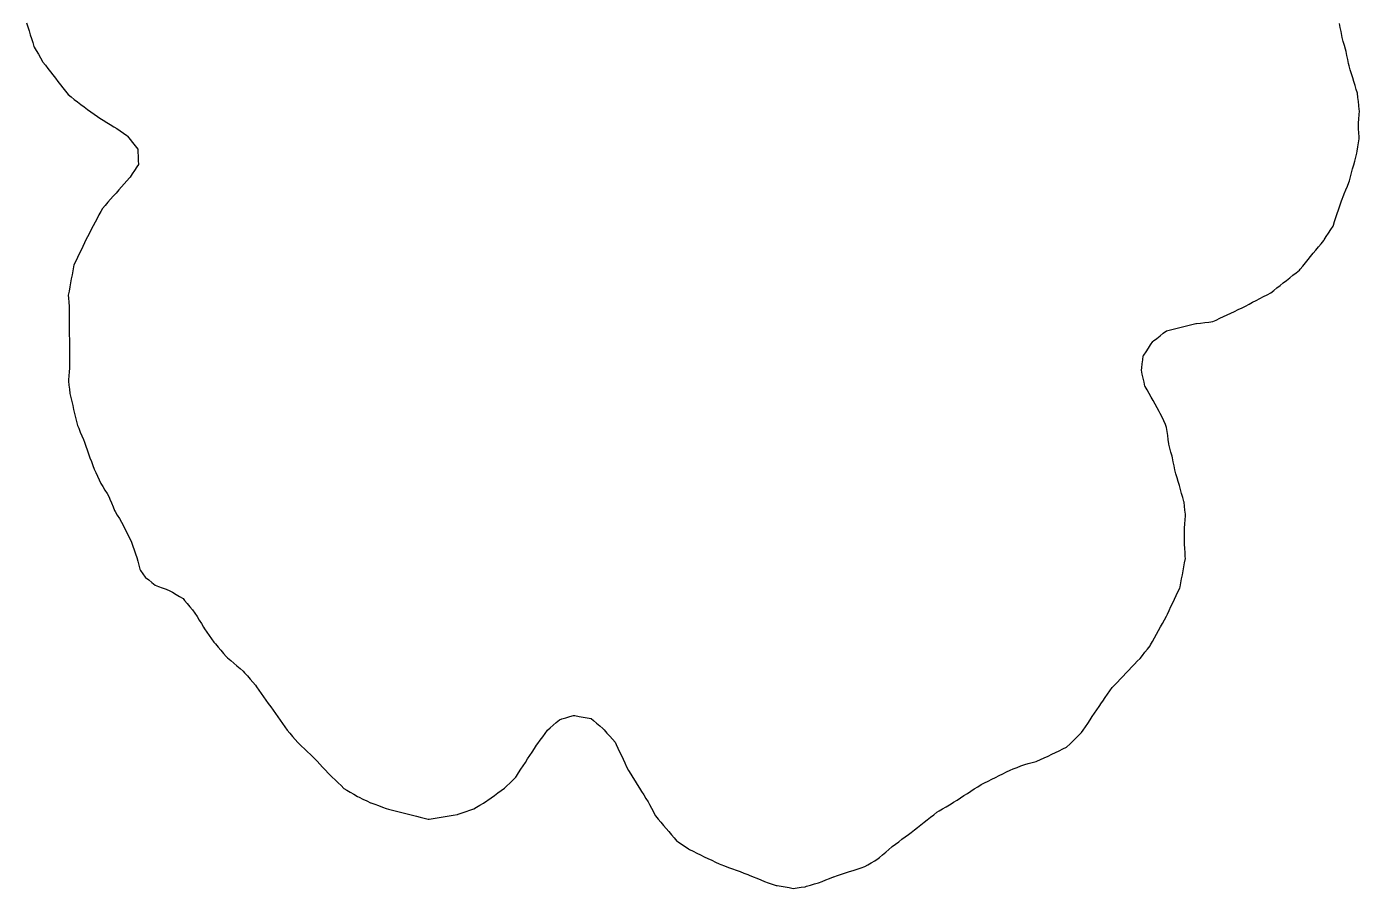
# Model space of a CAD drawing. Header units: millimetres. Extents: x 0 to 3094, y 578 to 2491.
# Drawn here: x 2769.1 to 3093.8, y 790.5 to 1000.3 of the extents above; entities that cross this region are included whole.
import ezdxf

# ---------------------------------------------------------------- set-up
doc = ezdxf.new("R2010")
doc.units = ezdxf.units.MM
doc.layers.add('ALL_ISLANDS', color=7, linetype='Continuous')
doc.layers.add('OUTLINE_ISLAND_08', color=7, linetype='Continuous')

msp = doc.modelspace()

# ---------------------------------------------------------------- linework, layer by layer
at = {"layer": 'ALL_ISLANDS'}
msp.add_lwpolyline([(2769.1054, 1001.2373), (2769.4033, 1000.2827), (2769.7012, 999.3281), (2769.9992, 998.3735), (2770.2971, 997.419), (2770.595, 996.4644), (2770.893, 995.5098), (2770.9719, 995.3693), (2771.4621, 994.4977), (2771.9522, 993.626), (2772.4423, 992.7544), (2772.9325, 991.8828), (2773.0523, 991.7281), (2773.665, 990.9378), (2774.2777, 990.1475), (2774.8904, 989.3572), (2775.5031, 988.5669), (2776.1158, 987.7766), (2776.7285, 986.9862), (2777.3412, 986.1959), (2777.9539, 985.4056), (2778.5666, 984.6153), (2779.1793, 983.825), (2779.9318, 983.2335), (2780.718, 982.6155), (2781.5041, 981.9975), (2782.2903, 981.3795), (2782.2982, 981.3738), (2783.107, 980.7856), (2783.9157, 980.1974), (2784.7244, 979.6093), (2785.5332, 979.0211), (2786.3419, 978.4329), (2786.9257, 978.0733), (2787.7771, 977.5488), (2788.6286, 977.0243), (2789.48, 976.4998), (2790.3314, 975.9753), (2791.0342, 975.4977), (2791.8613, 974.9356), (2792.6884, 974.3735), (2793.5155, 973.8114), (2793.6591, 973.6354), (2794.2915, 972.8608), (2794.9239, 972.0861), (2795.5563, 971.3114), (2796.1886, 970.5368), (2796.2168, 969.7738), (2796.2538, 968.7745), (2796.2907, 967.7752), (2796.3276, 966.7759), (2795.935, 966.1792), (2795.3853, 965.3438), (2794.8356, 964.5084), (2794.2859, 963.6731), (2794.1867, 963.5606), (2793.5252, 962.8107), (2792.8636, 962.0608), (2792.2021, 961.3109), (2791.5405, 960.561), (2790.879, 959.8111), (2790.2174, 959.0612), (2789.5559, 958.3113), (2788.8943, 957.5614), (2788.2328, 956.8116), (2787.5712, 956.0617), (2787.1979, 955.3592), (2786.7286, 954.4762), (2786.2593, 953.5931), (2785.79, 952.7101), (2785.3208, 951.827), (2784.8515, 950.944), (2784.3822, 950.0609), (2783.9129, 949.1779), (2783.6397, 948.6072), (2783.208, 947.7051), (2782.7763, 946.8031), (2782.3446, 945.9011), (2781.9128, 944.9991), (2781.4811, 944.0971), (2781.0494, 943.1951), (2780.6177, 942.2931), (2780.5345, 941.8487), (2780.3507, 940.8657), (2780.1668, 939.8828), (2779.9829, 938.8998), (2779.7991, 937.9168), (2779.6152, 936.9339), (2779.4313, 935.9509), (2779.2475, 934.968), (2779.3078, 934.198), (2779.3859, 933.201), (2779.464, 932.2041), (2779.464, 932.1942), (2779.4692, 931.1942), (2779.4743, 930.1942), (2779.4794, 929.1942), (2779.4845, 928.1943), (2779.4897, 927.1943), (2779.4948, 926.1943), (2779.4999, 925.1943), (2779.505, 924.1943), (2779.5101, 923.1943), (2779.5153, 922.1943), (2779.5204, 921.1944), (2779.5255, 920.1944), (2779.5306, 919.1944), (2779.5358, 918.1944), (2779.5409, 917.1944), (2779.4565, 916.2851), (2779.3642, 915.2894), (2779.2718, 914.2936), (2779.3009, 914.0116), (2779.4036, 913.0169), (2779.5062, 912.0222), (2779.6089, 911.0275), (2779.6137, 911.0077), (2779.8495, 910.0359), (2780.0853, 909.0641), (2780.321, 908.0923), (2780.5568, 907.1205), (2780.7926, 906.1487), (2781.0284, 905.1769), (2781.2642, 904.2051), (2781.5, 903.2333), (2781.7917, 902.5336), (2782.1766, 901.6106), (2782.5615, 900.6876), (2782.9464, 899.7646), (2783.177, 899.1231), (2783.5153, 898.1821), (2783.8537, 897.2411), (2784.192, 896.3), (2784.5303, 895.359), (2784.8687, 894.418), (2785.207, 893.4769), (2785.5453, 892.5359), (2785.9181, 891.7467), (2786.3452, 890.8425), (2786.7723, 889.9383), (2787.1994, 889.0341), (2787.6382, 888.3186), (2788.161, 887.4661), (2788.6838, 886.6137), (2789.2065, 885.7612), (2789.4058, 885.2687), (2789.7808, 884.3417), (2790.1558, 883.4147), (2790.5309, 882.4877), (2790.6799, 882.2331), (2791.1852, 881.3702), (2791.6905, 880.5072), (2792.1958, 879.6443), (2792.701, 878.7813), (2792.8989, 878.3769), (2793.3383, 877.4786), (2793.7777, 876.5803), (2794.2171, 875.682), (2794.6565, 874.7837), (2794.9836, 873.8437), (2795.3123, 872.8993), (2795.641, 871.9548), (2795.9698, 871.0104), (2796.1903, 870.1375), (2796.4353, 869.1679), (2796.6803, 868.1984), (2796.873, 867.9203), (2797.4426, 867.0984), (2798.0122, 866.2765), (2798.0937, 866.2094), (2798.8657, 865.5738), (2799.6378, 864.9382), (2800.4098, 864.3026), (2801.1903, 864.0068), (2802.1254, 863.6524), (2803.0605, 863.298), (2803.9956, 862.9437), (2804.6397, 862.5666), (2805.5027, 862.0614), (2806.3657, 861.5562), (2807.2287, 861.051), (2807.5922, 860.6005), (2808.2203, 859.8224), (2808.8483, 859.0442), (2809.4764, 858.266), (2810.1044, 857.4878), (2810.6186, 856.6437), (2811.1389, 855.7897), (2811.6591, 854.9357), (2812.1794, 854.0817), (2812.4403, 853.71), (2813.0149, 852.8916), (2813.5894, 852.0731), (2814.164, 851.2547), (2814.7386, 850.4362), (2815.1091, 849.9968), (2815.7537, 849.2323), (2816.3983, 848.4678), (2817.043, 847.7033), (2817.6876, 846.9388), (2818.0701, 846.6082), (2818.8266, 845.9542), (2819.5832, 845.3003), (2820.3397, 844.6463), (2821.0962, 843.9924), (2821.8528, 843.3384), (2822.2056, 842.9379), (2822.8667, 842.1875), (2823.5277, 841.4372), (2824.1887, 840.6868), (2824.8498, 839.9365), (2825.0957, 839.588), (2825.6721, 838.7709), (2826.2486, 837.9538), (2826.8251, 837.1367), (2827.4016, 836.3196), (2827.9781, 835.5025), (2828.5546, 834.6854), (2829.1311, 833.8683), (2829.7076, 833.0512), (2830.2841, 832.2341), (2830.8606, 831.417), (2831.4371, 830.5999), (2832.0136, 829.7828), (2832.5901, 828.9657), (2833.2071, 828.2443), (2833.8572, 827.4844), (2834.5072, 826.7245), (2835.1573, 825.9646), (2835.3413, 825.7914), (2836.0693, 825.1058), (2836.7973, 824.4203), (2837.5254, 823.7348), (2838.2534, 823.0492), (2838.9814, 822.3637), (2839.1715, 822.1593), (2839.8525, 821.4269), (2840.5335, 820.6946), (2841.2144, 819.9623), (2841.8954, 819.23), (2842.5764, 818.4977), (2842.8128, 818.2692), (2843.5319, 817.5743), (2844.251, 816.8793), (2844.97, 816.1844), (2845.6891, 815.4894), (2846.4082, 814.7945), (2847.0871, 814.3954), (2847.9492, 813.8886), (2848.8112, 813.3819), (2849.6733, 812.8751), (2850.1395, 812.6476), (2851.0383, 812.2091), (2851.937, 811.7705), (2852.8357, 811.332), (2852.9602, 811.287), (2853.9007, 810.9472), (2854.8412, 810.6074), (2855.7817, 810.2676), (2856.7222, 809.9278), (2857.2573, 809.7897), (2858.2255, 809.5398), (2859.1938, 809.2899), (2860.1621, 809.04), (2861.1304, 808.7901), (2862.0986, 808.5403), (2863.0669, 808.2904), (2864.0352, 808.0405), (2865.0035, 807.7906), (2865.9717, 807.5407), (2866.94, 807.2908), (2867.1268, 807.322), (2868.1132, 807.4867), (2869.0995, 807.6514), (2870.0858, 807.8161), (2871.0722, 807.9809), (2872.0585, 808.1456), (2873.0449, 808.3103), (2874.0312, 808.475), (2874.2593, 808.5534), (2875.2051, 808.8782), (2876.1508, 809.2031), (2877.0966, 809.528), (2878.0423, 809.8528), (2878.66, 810.2233), (2879.5176, 810.7377), (2880.3751, 811.2521), (2881.2327, 811.7665), (2881.475, 811.9411), (2882.2864, 812.5256), (2883.0978, 813.11), (2883.9092, 813.6945), (2884.7206, 814.279), (2885.532, 814.8635), (2886.0989, 815.4222), (2886.8112, 816.1241), (2887.5234, 816.826), (2888.2357, 817.5279), (2888.4099, 817.7947), (2888.9565, 818.6321), (2889.5032, 819.4695), (2890.0498, 820.3068), (2890.5964, 821.1442), (2891.1431, 821.9815), (2891.6897, 822.8189), (2892.2364, 823.6563), (2892.783, 824.4936), (2893.3297, 825.331), (2893.639, 825.7493), (2894.2337, 826.5533), (2894.8283, 827.3573), (2895.423, 828.1613), (2896.0176, 828.9652), (2896.6427, 829.5296), (2897.385, 830.1998), (2898.1272, 830.8699), (2898.8695, 831.54), (2899.4845, 831.7258), (2900.4417, 832.015), (2901.399, 832.3042), (2902.3563, 832.5934), (2902.6803, 832.5349), (2903.6644, 832.3571), (2904.6485, 832.1794), (2905.6325, 832.0016), (2906.6166, 831.8239), (2907.1929, 831.3422), (2907.9602, 830.7009), (2908.7274, 830.0596), (2909.4947, 829.4183), (2909.8195, 829.0495), (2910.4804, 828.299), (2911.1413, 827.5485), (2911.8022, 826.7981), (2912.4632, 826.0476), (2912.7109, 825.5227), (2913.1377, 824.6184), (2913.5645, 823.7141), (2913.9913, 822.8097), (2914.4181, 821.9054), (2914.845, 821.001), (2915.2718, 820.0967), (2915.6986, 819.1924), (2915.7303, 819.1416), (2916.26, 818.2934), (2916.7896, 817.4452), (2917.3193, 816.597), (2917.849, 815.7488), (2918.3787, 814.9006), (2918.9084, 814.0524), (2919.4381, 813.2042), (2919.9678, 812.356), (2920.4974, 811.5079), (2920.8426, 810.8531), (2921.309, 809.9685), (2921.7754, 809.0839), (2922.2418, 808.1994), (2922.3216, 808.1048), (2922.9666, 807.3406), (2923.6115, 806.5764), (2924.2565, 805.8122), (2924.9015, 805.048), (2925.5465, 804.2838), (2926.1914, 803.5196), (2926.8364, 802.7554), (2927.4814, 801.9912), (2927.8268, 801.7582), (2928.6557, 801.1989), (2929.4847, 800.6396), (2930.3137, 800.0804), (2930.597, 799.9412), (2931.4945, 799.5002), (2932.392, 799.0592), (2933.2895, 798.6182), (2934.1871, 798.1772), (2935.0846, 797.7362), (2935.9821, 797.2952), (2936.8796, 796.8543), (2937.7771, 796.4133), (2938.1989, 796.2589), (2939.138, 795.9153), (2940.0771, 795.5716), (2941.0162, 795.228), (2941.9553, 794.8843), (2942.8944, 794.5407), (2943.8335, 794.197), (2944.7726, 793.8534), (2945.1511, 793.6944), (2946.073, 793.3071), (2946.995, 792.9199), (2947.917, 792.5326), (2948.8389, 792.1453), (2949.7722, 791.8338), (2950.7208, 791.5173), (2951.6694, 791.2007), (2951.9155, 791.1577), (2952.9005, 790.9854), (2953.8856, 790.8131), (2954.8706, 790.6408), (2955.8557, 790.4686), (2956.7934, 790.5981), (2957.784, 790.735), (2958.7746, 790.8719), (2959.0929, 790.9682), (2960.0501, 791.2578), (2961.0073, 791.5474), (2961.9644, 791.837), (2962.9216, 792.1265), (2963.8014, 792.5024), (2964.721, 792.8952), (2965.6407, 793.288), (2965.7132, 793.3113), (2966.6651, 793.618), (2967.6169, 793.9246), (2968.5687, 794.2312), (2969.5205, 794.5379), (2970.4724, 794.8445), (2971.4242, 795.1511), (2972.376, 795.4578), (2973.3278, 795.7644), (2973.9892, 796.1625), (2974.8461, 796.6781), (2975.7029, 797.1937), (2976.5597, 797.7094), (2976.8632, 797.9723), (2977.619, 798.6271), (2978.3748, 799.2819), (2979.1306, 799.9366), (2979.8864, 800.5914), (2979.9317, 800.6249), (2980.7356, 801.2197), (2981.5395, 801.8145), (2982.3433, 802.4093), (2983.1472, 803.004), (2983.9511, 803.5988), (2984.5658, 804.0811), (2985.3526, 804.6984), (2986.1393, 805.3157), (2986.9261, 805.933), (2987.7128, 806.5502), (2988.4996, 807.1675), (2989.2863, 807.7848), (2990.0731, 808.4021), (2990.8598, 809.0193), (2991.3689, 809.3193), (2992.2305, 809.827), (2993.092, 810.3347), (2993.9536, 810.8424), (2994.0575, 810.9087), (2994.9007, 811.4463), (2995.7439, 811.984), (2996.587, 812.5217), (2997.4302, 813.0593), (2998.2733, 813.597), (2999.1165, 814.1346), (2999.9597, 814.6723), (3000.8028, 815.2099), (3001.646, 815.7476), (3002.415, 816.1338), (3003.3086, 816.5826), (3004.2022, 817.0315), (3005.0958, 817.4803), (3005.9894, 817.9291), (3006.8831, 818.378), (3007.7767, 818.8268), (3008.6703, 819.2756), (3009.4487, 819.576), (3010.3816, 819.9359), (3011.3146, 820.2959), (3012.2475, 820.6559), (3013.1173, 820.8665), (3014.0893, 821.1018), (3015.0612, 821.337), (3015.2099, 821.4076), (3016.1134, 821.8363), (3017.0169, 822.265), (3017.9203, 822.6936), (3018.8238, 823.1223), (3019.7272, 823.551), (3020.6307, 823.9796), (3021.5342, 824.4083), (3022.4376, 824.837), (3022.4991, 824.8969), (3023.2152, 825.5948), (3023.9314, 826.2927), (3024.6476, 826.9907), (3025.3637, 827.6886), (3026.0799, 828.3865), (3026.4752, 828.9775), (3027.0311, 829.8087), (3027.5871, 830.6399), (3028.1431, 831.4711), (3028.699, 832.3023), (3029.255, 833.1335), (3029.811, 833.9647), (3030.3669, 834.7959), (3030.9229, 835.6271), (3031.2569, 836.0974), (3031.8359, 836.9127), (3032.4149, 837.7281), (3032.9939, 838.5434), (3033.573, 839.3587), (3034.1363, 839.9533), (3034.8241, 840.6793), (3035.5119, 841.4052), (3036.1996, 842.1311), (3036.8874, 842.8571), (3037.5752, 843.583), (3038.2629, 844.3089), (3038.9507, 845.0349), (3039.6385, 845.7608), (3040.3262, 846.4867), (3040.8924, 847.1837), (3041.5229, 847.9598), (3042.1535, 848.736), (3042.784, 849.5121), (3042.9075, 849.7385), (3043.3864, 850.6163), (3043.8653, 851.4942), (3044.3442, 852.372), (3044.8232, 853.2499), (3045.3021, 854.1278), (3045.781, 855.0056), (3046.2599, 855.8835), (3046.7389, 856.7613), (3046.9834, 857.2711), (3047.416, 858.1727), (3047.8485, 859.0743), (3048.2811, 859.9759), (3048.7136, 860.8775), (3049.1462, 861.7791), (3049.5787, 862.6807), (3050.0113, 863.5823), (3050.0711, 863.8943), (3050.2594, 864.8764), (3050.4478, 865.8585), (3050.6361, 866.8406), (3050.8245, 867.8227), (3051.0129, 868.8048), (3051.2012, 869.7869), (3051.3896, 870.769), (3051.3588, 871.2761), (3051.2982, 872.2742), (3051.2377, 873.2724), (3051.1771, 874.2706), (3051.1734, 874.7607), (3051.1657, 875.7607), (3051.1581, 876.7606), (3051.1504, 877.7606), (3051.1873, 878.2128), (3051.2684, 879.2095), (3051.3496, 880.2062), (3051.4308, 881.2029), (3051.3912, 881.5674), (3051.283, 882.5615), (3051.1749, 883.5556), (3051.0667, 884.5498), (3051.0158, 884.726), (3050.7383, 885.6867), (3050.4609, 886.6475), (3050.1834, 887.6082), (3049.906, 888.569), (3049.6285, 889.5297), (3049.351, 890.4904), (3049.0736, 891.4512), (3048.7961, 892.4119), (3048.6097, 893.3898), (3048.4224, 894.3721), (3048.2352, 895.3544), (3048.1301, 895.7406), (3047.8676, 896.7056), (3047.605, 897.6705), (3047.3425, 898.6354), (3047.3253, 898.7684), (3047.1973, 899.7602), (3047.0692, 900.752), (3046.9411, 901.7437), (3046.8131, 902.7355), (3046.5102, 903.4053), (3046.0983, 904.3165), (3045.6863, 905.2277), (3045.2743, 906.1389), (3044.9911, 906.6401), (3044.499, 907.5106), (3044.007, 908.3812), (3043.5149, 909.2518), (3043.0229, 910.1223), (3042.5308, 910.9929), (3042.0388, 911.8635), (3041.5467, 912.734), (3041.5406, 912.7613), (3041.3214, 913.737), (3041.1022, 914.7127), (3040.8831, 915.6884), (3040.6639, 916.6641), (3040.7358, 917.2047), (3040.8675, 918.196), (3040.9992, 919.1873), (3041.131, 920.1785), (3041.243, 920.3451), (3041.8012, 921.1749), (3042.3593, 922.0046), (3042.9174, 922.8343), (3043.4756, 923.6641), (3043.6301, 923.7866), (3044.4138, 924.4077), (3045.1975, 925.0289), (3045.9812, 925.65), (3046.7649, 926.2711), (3047.0942, 926.3512), (3048.066, 926.5874), (3049.0377, 926.8236), (3050.0094, 927.0597), (3050.9811, 927.2959), (3051.9528, 927.5321), (3052.9245, 927.7683), (3053.8962, 928.0045), (3054.0945, 928.0287), (3055.0872, 928.1497), (3056.0798, 928.2708), (3057.0725, 928.3918), (3058.0651, 928.5129), (3058.8464, 928.8797), (3059.7516, 929.3047), (3060.6568, 929.7296), (3061.562, 930.1546), (3062.4672, 930.5796), (3063.3724, 931.0046), (3064.2776, 931.4296), (3065.1828, 931.8546), (3065.9974, 932.2808), (3066.8835, 932.7444), (3067.7695, 933.208), (3068.6555, 933.6717), (3069.5416, 934.1353), (3070.4276, 934.5989), (3071.3136, 935.0625), (3072.1997, 935.5261), (3072.8857, 936.0691), (3073.6699, 936.6897), (3074.454, 937.3103), (3075.2381, 937.9309), (3076.0222, 938.5515), (3076.8064, 939.1721), (3077.5905, 939.7927), (3078.3746, 940.4133), (3079.1588, 941.0339), (3079.3546, 941.2724), (3079.9892, 942.0452), (3080.6238, 942.818), (3081.2584, 943.5909), (3081.893, 944.3637), (3082.5276, 945.1366), (3083.1622, 945.9094), (3083.7968, 946.6822), (3084.4314, 947.4551), (3085.066, 948.2279), (3085.1697, 948.3875), (3085.7144, 949.2262), (3086.2591, 950.0648), (3086.8038, 950.9035), (3087.3484, 951.7421), (3087.4247, 951.9678), (3087.7447, 952.9152), (3088.0647, 953.8626), (3088.3847, 954.81), (3088.7048, 955.7575), (3089.0248, 956.7049), (3089.3448, 957.6523), (3089.6648, 958.5997), (3089.7096, 958.7085), (3090.0898, 959.6334), (3090.4701, 960.5582), (3090.8503, 961.4831), (3091.2306, 962.408), (3091.3359, 962.7939), (3091.599, 963.7586), (3091.8622, 964.7234), (3092.1254, 965.6881), (3092.3886, 966.6529), (3092.6518, 967.6176), (3092.915, 968.5823), (3093.1782, 969.5471), (3093.2582, 970.0531), (3093.4144, 971.0408), (3093.5706, 972.0285), (3093.7268, 973.0162), (3093.698, 973.48), (3093.6358, 974.4781), (3093.5737, 975.4762), (3093.5116, 976.4742), (3093.5406, 976.874), (3093.6128, 977.8714), (3093.6851, 978.8687), (3093.7573, 979.8661), (3093.7295, 980.1292), (3093.6243, 981.1237), (3093.5191, 982.1181), (3093.4139, 983.1126), (3093.3087, 984.107), (3093.0194, 985.0433), (3092.7242, 985.9987), (3092.429, 986.9541), (3092.1338, 987.9096), (3091.8386, 988.865), (3091.5433, 989.8204), (3091.2481, 990.7758), (3091.1339, 991.3397), (3090.9352, 992.3197), (3090.7366, 993.2998), (3090.538, 994.2799), (3090.3881, 994.8217), (3090.1213, 995.7854), (3089.8546, 996.7492), (3089.5879, 997.713), (3089.4976, 998.161), (3089.3, 999.1413), (3089.1024, 1000.1216), (3088.9048, 1001.1018)], dxfattribs=at)
at = {"layer": 'OUTLINE_ISLAND_08'}
msp.add_lwpolyline([(2769.1054, 1001.2373), (2769.4033, 1000.2827), (2769.7012, 999.3281), (2769.9992, 998.3735), (2770.2971, 997.419), (2770.595, 996.4644), (2770.893, 995.5098), (2770.9719, 995.3693), (2771.4621, 994.4977), (2771.9522, 993.626), (2772.4423, 992.7544), (2772.9325, 991.8828), (2773.0523, 991.7281), (2773.665, 990.9378), (2774.2777, 990.1475), (2774.8904, 989.3572), (2775.5031, 988.5669), (2776.1158, 987.7766), (2776.7285, 986.9862), (2777.3412, 986.1959), (2777.9539, 985.4056), (2778.5666, 984.6153), (2779.1793, 983.825), (2779.9318, 983.2335), (2780.718, 982.6155), (2781.5041, 981.9975), (2782.2903, 981.3795), (2782.2982, 981.3738), (2783.107, 980.7856), (2783.9157, 980.1974), (2784.7244, 979.6093), (2785.5332, 979.0211), (2786.3419, 978.4329), (2786.9257, 978.0733), (2787.7771, 977.5488), (2788.6286, 977.0243), (2789.48, 976.4998), (2790.3314, 975.9753), (2791.0342, 975.4977), (2791.8613, 974.9356), (2792.6884, 974.3735), (2793.5155, 973.8114), (2793.6591, 973.6354), (2794.2915, 972.8608), (2794.9239, 972.0861), (2795.5563, 971.3114), (2796.1886, 970.5368), (2796.2168, 969.7738), (2796.2538, 968.7745), (2796.2907, 967.7752), (2796.3276, 966.7759), (2795.935, 966.1792), (2795.3853, 965.3438), (2794.8356, 964.5084), (2794.2859, 963.6731), (2794.1867, 963.5606), (2793.5252, 962.8107), (2792.8636, 962.0608), (2792.2021, 961.3109), (2791.5405, 960.561), (2790.879, 959.8111), (2790.2174, 959.0612), (2789.5559, 958.3113), (2788.8943, 957.5614), (2788.2328, 956.8116), (2787.5712, 956.0617), (2787.1979, 955.3592), (2786.7286, 954.4762), (2786.2593, 953.5931), (2785.79, 952.7101), (2785.3208, 951.827), (2784.8515, 950.944), (2784.3822, 950.0609), (2783.9129, 949.1779), (2783.6397, 948.6072), (2783.208, 947.7051), (2782.7763, 946.8031), (2782.3446, 945.9011), (2781.9128, 944.9991), (2781.4811, 944.0971), (2781.0494, 943.1951), (2780.6177, 942.2931), (2780.5345, 941.8487), (2780.3507, 940.8657), (2780.1668, 939.8828), (2779.9829, 938.8998), (2779.7991, 937.9168), (2779.6152, 936.9339), (2779.4313, 935.9509), (2779.2475, 934.968), (2779.3078, 934.198), (2779.3859, 933.201), (2779.464, 932.2041), (2779.464, 932.1942), (2779.4692, 931.1942), (2779.4743, 930.1942), (2779.4794, 929.1942), (2779.4845, 928.1943), (2779.4897, 927.1943), (2779.4948, 926.1943), (2779.4999, 925.1943), (2779.505, 924.1943), (2779.5101, 923.1943), (2779.5153, 922.1943), (2779.5204, 921.1944), (2779.5255, 920.1944), (2779.5306, 919.1944), (2779.5358, 918.1944), (2779.5409, 917.1944), (2779.4565, 916.2851), (2779.3642, 915.2894), (2779.2718, 914.2936), (2779.3009, 914.0116), (2779.4036, 913.0169), (2779.5062, 912.0222), (2779.6089, 911.0275), (2779.6137, 911.0077), (2779.8495, 910.0359), (2780.0853, 909.0641), (2780.321, 908.0923), (2780.5568, 907.1205), (2780.7926, 906.1487), (2781.0284, 905.1769), (2781.2642, 904.2051), (2781.5, 903.2333), (2781.7917, 902.5336), (2782.1766, 901.6106), (2782.5615, 900.6876), (2782.9464, 899.7646), (2783.177, 899.1231), (2783.5153, 898.1821), (2783.8537, 897.2411), (2784.192, 896.3), (2784.5303, 895.359), (2784.8687, 894.418), (2785.207, 893.4769), (2785.5453, 892.5359), (2785.9181, 891.7467), (2786.3452, 890.8425), (2786.7723, 889.9383), (2787.1994, 889.0341), (2787.6382, 888.3186), (2788.161, 887.4661), (2788.6838, 886.6137), (2789.2065, 885.7612), (2789.4058, 885.2687), (2789.7808, 884.3417), (2790.1558, 883.4147), (2790.5309, 882.4877), (2790.6799, 882.2331), (2791.1852, 881.3702), (2791.6905, 880.5072), (2792.1958, 879.6443), (2792.701, 878.7813), (2792.8989, 878.3769), (2793.3383, 877.4786), (2793.7777, 876.5803), (2794.2171, 875.682), (2794.6565, 874.7837), (2794.9836, 873.8437), (2795.3123, 872.8993), (2795.641, 871.9548), (2795.9698, 871.0104), (2796.1903, 870.1375), (2796.4353, 869.1679), (2796.6803, 868.1984), (2796.873, 867.9203), (2797.4426, 867.0984), (2798.0122, 866.2765), (2798.0937, 866.2094), (2798.8657, 865.5738), (2799.6378, 864.9382), (2800.4098, 864.3026), (2801.1903, 864.0068), (2802.1254, 863.6524), (2803.0605, 863.298), (2803.9956, 862.9437), (2804.6397, 862.5666), (2805.5027, 862.0614), (2806.3657, 861.5562), (2807.2287, 861.051), (2807.5922, 860.6005), (2808.2203, 859.8224), (2808.8483, 859.0442), (2809.4764, 858.266), (2810.1044, 857.4878), (2810.6186, 856.6437), (2811.1389, 855.7897), (2811.6591, 854.9357), (2812.1794, 854.0817), (2812.4403, 853.71), (2813.0149, 852.8916), (2813.5894, 852.0731), (2814.164, 851.2547), (2814.7386, 850.4362), (2815.1091, 849.9968), (2815.7537, 849.2323), (2816.3983, 848.4678), (2817.043, 847.7033), (2817.6876, 846.9388), (2818.0701, 846.6082), (2818.8266, 845.9542), (2819.5832, 845.3003), (2820.3397, 844.6463), (2821.0962, 843.9924), (2821.8528, 843.3384), (2822.2056, 842.9379), (2822.8667, 842.1875), (2823.5277, 841.4372), (2824.1887, 840.6868), (2824.8498, 839.9365), (2825.0957, 839.588), (2825.6721, 838.7709), (2826.2486, 837.9538), (2826.8251, 837.1367), (2827.4016, 836.3196), (2827.9781, 835.5025), (2828.5546, 834.6854), (2829.1311, 833.8683), (2829.7076, 833.0512), (2830.2841, 832.2341), (2830.8606, 831.417), (2831.4371, 830.5999), (2832.0136, 829.7828), (2832.5901, 828.9657), (2833.2071, 828.2443), (2833.8572, 827.4844), (2834.5072, 826.7245), (2835.1573, 825.9646), (2835.3413, 825.7914), (2836.0693, 825.1058), (2836.7973, 824.4203), (2837.5254, 823.7348), (2838.2534, 823.0492), (2838.9814, 822.3637), (2839.1715, 822.1593), (2839.8525, 821.4269), (2840.5335, 820.6946), (2841.2144, 819.9623), (2841.8954, 819.23), (2842.5764, 818.4977), (2842.8128, 818.2692), (2843.5319, 817.5743), (2844.251, 816.8793), (2844.97, 816.1844), (2845.6891, 815.4894), (2846.4082, 814.7945), (2847.0871, 814.3954), (2847.9492, 813.8886), (2848.8112, 813.3819), (2849.6733, 812.8751), (2850.1395, 812.6476), (2851.0383, 812.2091), (2851.937, 811.7705), (2852.8357, 811.332), (2852.9602, 811.287), (2853.9007, 810.9472), (2854.8412, 810.6074), (2855.7817, 810.2676), (2856.7222, 809.9278), (2857.2573, 809.7897), (2858.2255, 809.5398), (2859.1938, 809.2899), (2860.1621, 809.04), (2861.1304, 808.7901), (2862.0986, 808.5403), (2863.0669, 808.2904), (2864.0352, 808.0405), (2865.0035, 807.7906), (2865.9717, 807.5407), (2866.94, 807.2908), (2867.1268, 807.322), (2868.1132, 807.4867), (2869.0995, 807.6514), (2870.0858, 807.8161), (2871.0722, 807.9809), (2872.0585, 808.1456), (2873.0449, 808.3103), (2874.0312, 808.475), (2874.2593, 808.5534), (2875.2051, 808.8782), (2876.1508, 809.2031), (2877.0966, 809.528), (2878.0423, 809.8528), (2878.66, 810.2233), (2879.5176, 810.7377), (2880.3751, 811.2521), (2881.2327, 811.7665), (2881.475, 811.9411), (2882.2864, 812.5256), (2883.0978, 813.11), (2883.9092, 813.6945), (2884.7206, 814.279), (2885.532, 814.8635), (2886.0989, 815.4222), (2886.8112, 816.1241), (2887.5234, 816.826), (2888.2357, 817.5279), (2888.4099, 817.7947), (2888.9565, 818.6321), (2889.5032, 819.4695), (2890.0498, 820.3068), (2890.5964, 821.1442), (2891.1431, 821.9815), (2891.6897, 822.8189), (2892.2364, 823.6563), (2892.783, 824.4936), (2893.3297, 825.331), (2893.639, 825.7493), (2894.2337, 826.5533), (2894.8283, 827.3573), (2895.423, 828.1613), (2896.0176, 828.9652), (2896.6427, 829.5296), (2897.385, 830.1998), (2898.1272, 830.8699), (2898.8695, 831.54), (2899.4845, 831.7258), (2900.4417, 832.015), (2901.399, 832.3042), (2902.3563, 832.5934), (2902.6803, 832.5349), (2903.6644, 832.3571), (2904.6485, 832.1794), (2905.6325, 832.0016), (2906.6166, 831.8239), (2907.1929, 831.3422), (2907.9602, 830.7009), (2908.7274, 830.0596), (2909.4947, 829.4183), (2909.8195, 829.0495), (2910.4804, 828.299), (2911.1413, 827.5485), (2911.8022, 826.7981), (2912.4632, 826.0476), (2912.7109, 825.5227), (2913.1377, 824.6184), (2913.5645, 823.7141), (2913.9913, 822.8097), (2914.4181, 821.9054), (2914.845, 821.001), (2915.2718, 820.0967), (2915.6986, 819.1924), (2915.7303, 819.1416), (2916.26, 818.2934), (2916.7896, 817.4452), (2917.3193, 816.597), (2917.849, 815.7488), (2918.3787, 814.9006), (2918.9084, 814.0524), (2919.4381, 813.2042), (2919.9678, 812.356), (2920.4974, 811.5079), (2920.8426, 810.8531), (2921.309, 809.9685), (2921.7754, 809.0839), (2922.2418, 808.1994), (2922.3216, 808.1048), (2922.9666, 807.3406), (2923.6115, 806.5764), (2924.2565, 805.8122), (2924.9015, 805.048), (2925.5465, 804.2838), (2926.1914, 803.5196), (2926.8364, 802.7554), (2927.4814, 801.9912), (2927.8268, 801.7582), (2928.6557, 801.1989), (2929.4847, 800.6396), (2930.3137, 800.0804), (2930.597, 799.9412), (2931.4945, 799.5002), (2932.392, 799.0592), (2933.2895, 798.6182), (2934.1871, 798.1772), (2935.0846, 797.7362), (2935.9821, 797.2952), (2936.8796, 796.8543), (2937.7771, 796.4133), (2938.1989, 796.2589), (2939.138, 795.9153), (2940.0771, 795.5716), (2941.0162, 795.228), (2941.9553, 794.8843), (2942.8944, 794.5407), (2943.8335, 794.197), (2944.7726, 793.8534), (2945.1511, 793.6944), (2946.073, 793.3071), (2946.995, 792.9199), (2947.917, 792.5326), (2948.8389, 792.1453), (2949.7722, 791.8338), (2950.7208, 791.5173), (2951.6694, 791.2007), (2951.9155, 791.1577), (2952.9005, 790.9854), (2953.8856, 790.8131), (2954.8706, 790.6408), (2955.8557, 790.4686), (2956.7934, 790.5981), (2957.784, 790.735), (2958.7746, 790.8719), (2959.0929, 790.9682), (2960.0501, 791.2578), (2961.0073, 791.5474), (2961.9644, 791.837), (2962.9216, 792.1265), (2963.8014, 792.5024), (2964.721, 792.8952), (2965.6407, 793.288), (2965.7132, 793.3113), (2966.6651, 793.618), (2967.6169, 793.9246), (2968.5687, 794.2312), (2969.5205, 794.5379), (2970.4724, 794.8445), (2971.4242, 795.1511), (2972.376, 795.4578), (2973.3278, 795.7644), (2973.9892, 796.1625), (2974.8461, 796.6781), (2975.7029, 797.1937), (2976.5597, 797.7094), (2976.8632, 797.9723), (2977.619, 798.6271), (2978.3748, 799.2819), (2979.1306, 799.9366), (2979.8864, 800.5914), (2979.9317, 800.6249), (2980.7356, 801.2197), (2981.5395, 801.8145), (2982.3433, 802.4093), (2983.1472, 803.004), (2983.9511, 803.5988), (2984.5658, 804.0811), (2985.3526, 804.6984), (2986.1393, 805.3157), (2986.9261, 805.933), (2987.7128, 806.5502), (2988.4996, 807.1675), (2989.2863, 807.7848), (2990.0731, 808.4021), (2990.8598, 809.0193), (2991.3689, 809.3193), (2992.2305, 809.827), (2993.092, 810.3347), (2993.9536, 810.8424), (2994.0575, 810.9087), (2994.9007, 811.4463), (2995.7439, 811.984), (2996.587, 812.5217), (2997.4302, 813.0593), (2998.2733, 813.597), (2999.1165, 814.1346), (2999.9597, 814.6723), (3000.8028, 815.2099), (3001.646, 815.7476), (3002.415, 816.1338), (3003.3086, 816.5826), (3004.2022, 817.0315), (3005.0958, 817.4803), (3005.9894, 817.9291), (3006.8831, 818.378), (3007.7767, 818.8268), (3008.6703, 819.2756), (3009.4487, 819.576), (3010.3816, 819.9359), (3011.3146, 820.2959), (3012.2475, 820.6559), (3013.1173, 820.8665), (3014.0893, 821.1018), (3015.0612, 821.337), (3015.2099, 821.4076), (3016.1134, 821.8363), (3017.0169, 822.265), (3017.9203, 822.6936), (3018.8238, 823.1223), (3019.7272, 823.551), (3020.6307, 823.9796), (3021.5342, 824.4083), (3022.4376, 824.837), (3022.4991, 824.8969), (3023.2152, 825.5948), (3023.9314, 826.2927), (3024.6476, 826.9907), (3025.3637, 827.6886), (3026.0799, 828.3865), (3026.4752, 828.9775), (3027.0311, 829.8087), (3027.5871, 830.6399), (3028.1431, 831.4711), (3028.699, 832.3023), (3029.255, 833.1335), (3029.811, 833.9647), (3030.3669, 834.7959), (3030.9229, 835.6271), (3031.2569, 836.0974), (3031.8359, 836.9127), (3032.4149, 837.7281), (3032.9939, 838.5434), (3033.573, 839.3587), (3034.1363, 839.9533), (3034.8241, 840.6793), (3035.5119, 841.4052), (3036.1996, 842.1311), (3036.8874, 842.8571), (3037.5752, 843.583), (3038.2629, 844.3089), (3038.9507, 845.0349), (3039.6385, 845.7608), (3040.3262, 846.4867), (3040.8924, 847.1837), (3041.5229, 847.9598), (3042.1535, 848.736), (3042.784, 849.5121), (3042.9075, 849.7385), (3043.3864, 850.6163), (3043.8653, 851.4942), (3044.3442, 852.372), (3044.8232, 853.2499), (3045.3021, 854.1278), (3045.781, 855.0056), (3046.2599, 855.8835), (3046.7389, 856.7613), (3046.9834, 857.2711), (3047.416, 858.1727), (3047.8485, 859.0743), (3048.2811, 859.9759), (3048.7136, 860.8775), (3049.1462, 861.7791), (3049.5787, 862.6807), (3050.0113, 863.5823), (3050.0711, 863.8943), (3050.2594, 864.8764), (3050.4478, 865.8585), (3050.6361, 866.8406), (3050.8245, 867.8227), (3051.0129, 868.8048), (3051.2012, 869.7869), (3051.3896, 870.769), (3051.3588, 871.2761), (3051.2982, 872.2742), (3051.2377, 873.2724), (3051.1771, 874.2706), (3051.1734, 874.7607), (3051.1657, 875.7607), (3051.1581, 876.7606), (3051.1504, 877.7606), (3051.1873, 878.2128), (3051.2684, 879.2095), (3051.3496, 880.2062), (3051.4308, 881.2029), (3051.3912, 881.5674), (3051.283, 882.5615), (3051.1749, 883.5556), (3051.0667, 884.5498), (3051.0158, 884.726), (3050.7383, 885.6867), (3050.4609, 886.6475), (3050.1834, 887.6082), (3049.906, 888.569), (3049.6285, 889.5297), (3049.351, 890.4904), (3049.0736, 891.4512), (3048.7961, 892.4119), (3048.6097, 893.3898), (3048.4224, 894.3721), (3048.2352, 895.3544), (3048.1301, 895.7406), (3047.8676, 896.7056), (3047.605, 897.6705), (3047.3425, 898.6354), (3047.3253, 898.7684), (3047.1973, 899.7602), (3047.0692, 900.752), (3046.9411, 901.7437), (3046.8131, 902.7355), (3046.5102, 903.4053), (3046.0983, 904.3165), (3045.6863, 905.2277), (3045.2743, 906.1389), (3044.9911, 906.6401), (3044.499, 907.5106), (3044.007, 908.3812), (3043.5149, 909.2518), (3043.0229, 910.1223), (3042.5308, 910.9929), (3042.0388, 911.8635), (3041.5467, 912.734), (3041.5406, 912.7613), (3041.3214, 913.737), (3041.1022, 914.7127), (3040.8831, 915.6884), (3040.6639, 916.6641), (3040.7358, 917.2047), (3040.8675, 918.196), (3040.9992, 919.1873), (3041.131, 920.1785), (3041.243, 920.3451), (3041.8012, 921.1749), (3042.3593, 922.0046), (3042.9174, 922.8343), (3043.4756, 923.6641), (3043.6301, 923.7866), (3044.4138, 924.4077), (3045.1975, 925.0289), (3045.9812, 925.65), (3046.7649, 926.2711), (3047.0942, 926.3512), (3048.066, 926.5874), (3049.0377, 926.8236), (3050.0094, 927.0597), (3050.9811, 927.2959), (3051.9528, 927.5321), (3052.9245, 927.7683), (3053.8962, 928.0045), (3054.0945, 928.0287), (3055.0872, 928.1497), (3056.0798, 928.2708), (3057.0725, 928.3918), (3058.0651, 928.5129), (3058.8464, 928.8797), (3059.7516, 929.3047), (3060.6568, 929.7296), (3061.562, 930.1546), (3062.4672, 930.5796), (3063.3724, 931.0046), (3064.2776, 931.4296), (3065.1828, 931.8546), (3065.9974, 932.2808), (3066.8835, 932.7444), (3067.7695, 933.208), (3068.6555, 933.6717), (3069.5416, 934.1353), (3070.4276, 934.5989), (3071.3136, 935.0625), (3072.1997, 935.5261), (3072.8857, 936.0691), (3073.6699, 936.6897), (3074.454, 937.3103), (3075.2381, 937.9309), (3076.0222, 938.5515), (3076.8064, 939.1721), (3077.5905, 939.7927), (3078.3746, 940.4133), (3079.1588, 941.0339), (3079.3546, 941.2724), (3079.9892, 942.0452), (3080.6238, 942.818), (3081.2584, 943.5909), (3081.893, 944.3637), (3082.5276, 945.1366), (3083.1622, 945.9094), (3083.7968, 946.6822), (3084.4314, 947.4551), (3085.066, 948.2279), (3085.1697, 948.3875), (3085.7144, 949.2262), (3086.2591, 950.0648), (3086.8038, 950.9035), (3087.3484, 951.7421), (3087.4247, 951.9678), (3087.7447, 952.9152), (3088.0647, 953.8626), (3088.3847, 954.81), (3088.7048, 955.7575), (3089.0248, 956.7049), (3089.3448, 957.6523), (3089.6648, 958.5997), (3089.7096, 958.7085), (3090.0898, 959.6334), (3090.4701, 960.5582), (3090.8503, 961.4831), (3091.2306, 962.408), (3091.3359, 962.7939), (3091.599, 963.7586), (3091.8622, 964.7234), (3092.1254, 965.6881), (3092.3886, 966.6529), (3092.6518, 967.6176), (3092.915, 968.5823), (3093.1782, 969.5471), (3093.2582, 970.0531), (3093.4144, 971.0408), (3093.5706, 972.0285), (3093.7268, 973.0162), (3093.698, 973.48), (3093.6358, 974.4781), (3093.5737, 975.4762), (3093.5116, 976.4742), (3093.5406, 976.874), (3093.6128, 977.8714), (3093.6851, 978.8687), (3093.7573, 979.8661), (3093.7295, 980.1292), (3093.6243, 981.1237), (3093.5191, 982.1181), (3093.4139, 983.1126), (3093.3087, 984.107), (3093.0194, 985.0433), (3092.7242, 985.9987), (3092.429, 986.9541), (3092.1338, 987.9096), (3091.8386, 988.865), (3091.5433, 989.8204), (3091.2481, 990.7758), (3091.1339, 991.3397), (3090.9352, 992.3197), (3090.7366, 993.2998), (3090.538, 994.2799), (3090.3881, 994.8217), (3090.1213, 995.7854), (3089.8546, 996.7492), (3089.5879, 997.713), (3089.4976, 998.161), (3089.3, 999.1413), (3089.1024, 1000.1216), (3088.9048, 1001.1018)], dxfattribs=at)

doc.saveas('drawing.dxf')
